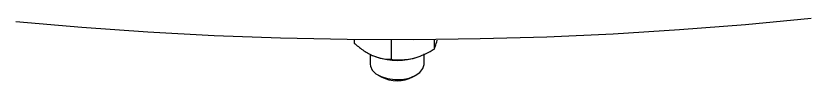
# Model space of a CAD drawing. Header units: millimetres. Extents: x 2 to 418, y 2 to 295.
# Drawn here: x 207.27 to 215.48, y 192.66 to 193.27 of the extents above; entities that cross this region are included whole.
import ezdxf

# ---------------------------------------------------------------- set-up
doc = ezdxf.new("R2010")
doc.units = ezdxf.units.MM

msp = doc.modelspace()

# ---------------------------------------------------------------- linework, layer by layer
at = {"color": 7, "linetype": 'Continuous', "lineweight": 25}
for p, q in [((210.76, 193.0881), (210.76, 193.0523)), ((211.1417, 193.0858), (211.1417, 192.8832)), ((211.5862, 193.0875), (211.5862, 192.9895)), ((210.9267, 192.936), (210.9267, 192.8332)), ((211.4428, 192.9159), (211.4485, 192.9182)), ((211.4823, 192.8332), (211.4823, 192.9386)), ((211.008, 192.7198), (211.0406, 192.701)), ((211.3684, 192.701), (211.4009, 192.7198))]:
    msp.add_line(p, q, dxfattribs=at)
at = {"color": 7, "linetype": 'Continuous', "lineweight": 25, "flags": 128}
for points in [[(215.4767, 193.3044), (214.7987, 193.2402), (214.1178, 193.187), (213.4345, 193.145), (212.7495, 193.1142), (212.0632, 193.0945), (211.3763, 193.0861), (210.6892, 193.0889), (210.0025, 193.1029), (209.3168, 193.1282), (208.6326, 193.1646), (207.9505, 193.2122), (207.271, 193.2709)], [(211.3639, 192.891), (211.4128, 192.9049), (211.4428, 192.9159)], [(210.9267, 192.8332), (210.9287, 192.8141), (210.9478, 192.7718)], [(210.9478, 192.7718), (210.986, 192.7341), (211.0404, 192.7038), (211.107, 192.683), (211.1808, 192.6734), (211.2563, 192.6757), (211.328, 192.6896), (211.3906, 192.7142), (211.4393, 192.7476), (211.4706, 192.7873), (211.4822, 192.8305), (211.4823, 192.8332)]]:
    msp.add_lwpolyline(points, dxfattribs=at)
at = {"color": 7, "linetype": 'Continuous', "lineweight": 25}
for centre, radius, start, end in [((211.2059, 193.545), 0.6728, 247.72291, 283.58468), ((211.2045, 193.0086), 0.3485, 241.94291, 298.05709)]:
    msp.add_arc(centre, radius, start, end, dxfattribs=at)
for points, knots in [([(211.5862, 192.9895), (211.5911, 192.999), (211.601, 193.0183), (211.6119, 193.0568), (211.6174, 193.0811), (211.6176, 193.0818)], [0, 0, 0, 0, 0.48434, 0.986324, 1, 1, 1, 1]), ([(210.76, 193.0523), (210.7896, 193.0272), (210.8501, 192.9762), (210.9161, 192.9378), (210.9499, 192.9228), (210.9508, 192.9224)], [0, 0, 0, 0, 0.48434, 0.986324, 1, 1, 1, 1]), ([(210.9508, 192.9224), (210.9775, 192.9122), (211.0319, 192.8917), (211.0952, 192.884), (211.1312, 192.8834), (211.1417, 192.8832)], [0, 0, 0, 0, 0.406293, 0.827272, 1, 1, 1, 1]), ([(211.3639, 192.891), (211.369, 192.8922), (211.4311, 192.9077), (211.5073, 192.9418), (211.5731, 192.9815), (211.5862, 192.9895)], [0, 0, 0, 0, 0.0666948, 0.8140978, 1, 1, 1, 1]), ([(211.1417, 192.8832), (211.1605, 192.8807), (211.2311, 192.8716), (211.3077, 192.8828), (211.3639, 192.891)], [0, 0, 0, 0, 0.26613, 1, 1, 1, 1])]:
    msp.add_open_spline(points, degree=3, knots=knots, dxfattribs=at)

doc.saveas('drawing.dxf')
